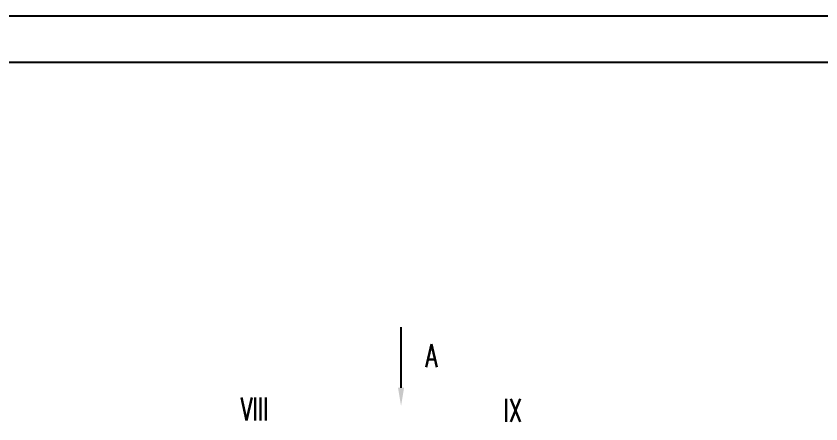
# Model space of a CAD drawing. Extents: x 2963 to 8481, y 2091 to 3069.
# Drawn here: x 3100 to 3274.6, y 2974.5 to 3063.1 of the extents above; entities that cross this region are included whole.
import ezdxf

# ---------------------------------------------------------------- set-up
doc = ezdxf.new("R2010")
doc.units = 0
doc.header["$LTSCALE"] = 20
doc.header["$MEASUREMENT"] = 0
doc.layers.add('粗实线', color=7, linetype='CONTINUOUS')
doc.layers.add('细实线', color=3, linetype='CONTINUOUS')
doc.styles.add('HZ', font='romans.shx', dxfattribs={"width": 0.667, "bigfont": 'hztxt.shx'})

msp = doc.modelspace()

# ---------------------------------------------------------------- linework, layer by layer
at = {"layer": '粗实线'}
msp.add_lwpolyline([(4142.1929, 2232.0607), (2988.1929, 2232.0607), (2988.1929, 3053.0607), (4142.1929, 3053.0607)], close=True, dxfattribs=at)
at = {"layer": '细实线', "color": 3}
for p, q in [((4152.1929, 3063.0607), (2963.1929, 3063.0607)), ((3183.484, 2982.4116), (3183.484, 2995.5723))]:
    msp.add_line(p, q, dxfattribs=at)
msp.add_solid([(3184.1507, 2982.4116), (3182.8173, 2982.4116), (3183.484, 2978.4116)], dxfattribs=at)

# ---------------------------------------------------------------- texts
at = {"layer": '细实线', "color": 3, "style": 'HZ', "width": 0.67}
for s, p in [('A', (3188.7918, 2986.8359)), ('VIII ', (3148.7028, 2975.2597)), ('IX', (3205.7214, 2974.9747))]:
    msp.add_text(s, height=5, dxfattribs=at).set_placement(p)

doc.saveas('drawing.dxf')
